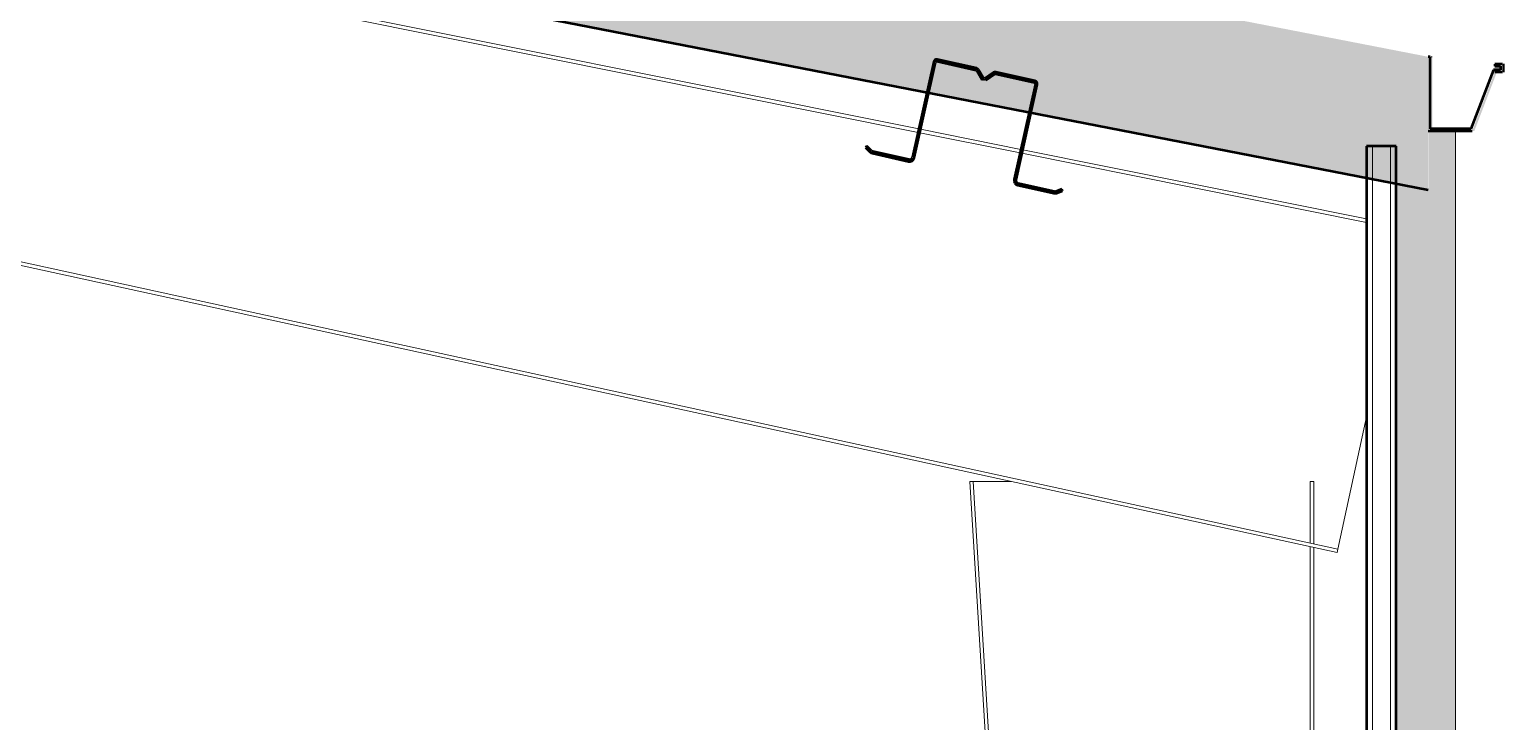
# Model space of a CAD drawing. Header units: metres. Extents: x 62 to 165, y -3 to 9.
# Drawn here: x 130.005 to 132.491, y 3.438 to 4.604 of the extents above; entities that cross this region are included whole.
import ezdxf

# ---------------------------------------------------------------- set-up
doc = ezdxf.new("R2010")
doc.units = ezdxf.units.M
for name, color, linetype, lineweight in [('A-ROOF', 7, 'Continuous', 18), ('A-ROOF-MCUT', 7, 'Continuous', 50), ('A-ROOF-OTLN', 7, 'Continuous', 18), ('A-ROOF-PATT', 7, 'Continuous', 50), ('A-WALL', 7, 'Continuous', 18), ('A-WALL-PATT', 7, 'Continuous', 18), ('S-BEAM', 7, 'Continuous', 18), ('S-COLS', 7, 'Continuous', 18)]:
    doc.layers.add(name, color=color, linetype=linetype, lineweight=lineweight)

# ---------------------------------------------------------------- blocks, each defined once
blk = doc.blocks.new('Costanera Perfil Z - Costanera Perfil Z-1210468-Corte 02')
at = {"layer": 'S-BEAM', "lineweight": 50}
for p, q in [((-71.1721, 4.5508), (-71.1059, 4.5361)), ((-71.1053, 4.539), (-71.1715, 4.5538)), ((-71.1774, 4.55), (-71.2133, 4.389)), ((-71.2103, 4.3883), (-71.1745, 4.5493)), ((-71.1046, 4.5351), (-71.0957, 4.5196)), ((-71.0931, 4.5212), (-71.102, 4.5366)), ((-71.0957, 4.5196), (-71.0931, 4.5212)), ((-71.29, 4.4076), (-71.2921, 4.4055)), ((-71.2921, 4.4055), (-71.2846, 4.3979)), ((-71.2824, 4.4), (-71.29, 4.4076)), ((-71.2806, 4.3958), (-71.2199, 4.3822)), ((-71.2192, 4.3852), (-71.28, 4.3987))]:
    blk.add_line(p, q, dxfattribs=at)
for centre, radius, start, end in [((-71.1726, 4.5489), 0.005, 77.45, 167.45), ((-71.1726, 4.5489), 0.002, 77.45, 167.45), ((-71.1064, 4.5341), 0.002, 30.0002, 77.45), ((-71.1064, 4.5341), 0.005, 30.0002, 77.45), ((-71.2789, 4.4036), 0.008, 225.0002, 257.45), ((-71.2789, 4.4036), 0.005, 225.0002, 257.45), ((-71.2182, 4.39), 0.008, 257.45, 347.45), ((-71.2182, 4.39), 0.005, 257.45, 347.45)]:
    blk.add_arc(centre, radius, start, end, dxfattribs=at)
blk = doc.blocks.new('Costanera Perfil Z - Costanera Perfil Z-1210470-Corte 02')
at = {"layer": 'S-BEAM', "lineweight": 50}
for p, q in [((-71.0767, 4.5318), (-71.0913, 4.5216)), ((-71.0897, 4.5191), (-71.075, 4.5293)), ((-71.0734, 4.5296), (-71.0073, 4.5149)), ((-71.0066, 4.5178), (-71.0728, 4.5326)), ((-71.0913, 4.5216), (-71.0897, 4.5191)), ((-71.0057, 4.5125), (-71.0416, 4.3515)), ((-71.0386, 4.3509), (-71.0028, 4.5119)), ((-71.0355, 4.342), (-70.9748, 4.3285)), ((-70.9741, 4.3314), (-71.0349, 4.3449)), ((-70.9613, 4.3352), (-70.9713, 4.3316)), ((-70.9703, 4.3287), (-70.9603, 4.3324)), ((-70.9603, 4.3324), (-70.9613, 4.3352))]:
    blk.add_line(p, q, dxfattribs=at)
for centre, radius, start, end in [((-71.0739, 4.5277), 0.005, 77.45, 124.8998), ((-71.0739, 4.5277), 0.002, 77.45, 124.8998), ((-71.0077, 4.513), 0.002, 347.45, 77.45), ((-71.0077, 4.513), 0.005, 347.45, 77.45), ((-71.0338, 4.3498), 0.008, 167.45, 257.45), ((-71.0338, 4.3498), 0.005, 167.45, 257.45), ((-70.973, 4.3363), 0.008, 257.45, 289.8998), ((-70.973, 4.3363), 0.005, 257.45, 289.8998)]:
    blk.add_arc(centre, radius, start, end, dxfattribs=at)

msp = doc.modelspace()

# ---------------------------------------------------------------- hatches: boundary and pattern name
at = {"layer": 'A-ROOF-PATT', "lineweight": 18}
h = msp.add_hatch(dxfattribs=at)
h.set_pattern_fill('FP_9', color=256, style=0, pattern_type=2)
h.set_pattern_definition([(0, (121.96645, 3.148), (0.4064, 0.1016), [0.01676, -0.28804, 0.01676, -0.28804, -1.626]), (0, (121.96645, 3.148), (0.4064, 0.1016), [-0.6096, 0.01676, -0.59284, 0.01676, -0.28804, -0.7112]), (0, (121.96645, 3.148), (0.4064, 0.1016), [-1.524, 0.01676, -0.18644, 0.01676, -0.49124]), (120, (122.11945, 3.198), (-0.2911882, 0.3011527), [0.01676, -0.28804, 0.01676, -0.28804, -1.626]), (120, (122.11945, 3.198), (-0.2911882, 0.3011527), [-0.6096, 0.01676, -0.59284, 0.01676, -0.28804, -0.7112]), (120, (122.11945, 3.198), (-0.2911882, 0.3011527), [-1.524, 0.01676, -0.18644, 0.01676, -0.49124]), (240, (122.17045, 3.402), (-0.1152118, -0.4027527), [0.01676, -0.28804, 0.01676, -0.28804, -1.626]), (240, (122.17045, 3.402), (-0.1152118, -0.4027527), [-0.6096, 0.01676, -0.59284, 0.01676, -0.28804, -0.7112]), (240, (122.17045, 3.402), (-0.1152118, -0.4027527), [-1.524, 0.01676, -0.18644, 0.01676, -0.49124])])
h.paths.add_polyline_path([(132.3626, 4.3344), (132.3626, 4.5585), (117.0493, 7.5351), (106.8403, 5.5507), (106.8403, 5.3266), (117.0493, 7.311), (131.9799, 4.4088)])
at = {"layer": 'A-ROOF-PATT', "lineweight": 5, "true_color": 0x0080ff}
for points in [[(132.3658, 4.4368), (132.3694, 4.4368), (132.3694, 4.5585), (132.3658, 4.5585), (132.3658, 4.5291)], [(132.4405, 4.4336), (132.4786, 4.5331), (132.475, 4.5331), (132.4369, 4.4336)], [(132.4877, 4.5331), (132.4913, 4.5331), (132.4913, 4.5458), (132.4877, 4.5458)]]:
    msp.add_hatch(color=150, dxfattribs=at).paths.add_polyline_path(points)
at = {"layer": 'A-WALL-PATT', "lineweight": 5, "true_color": 0x0080ff}
h = msp.add_hatch(color=150, dxfattribs=at)
h.paths.add_polyline_path([(132.3089, -0.5), (132.3339, -0.5), (132.3339, 1.3357), (132.3089, 1.3357), (132.3089, -0.2831)])
h.paths.add_polyline_path([(132.3339, 1.4107), (132.3339, 1.4451), (132.3089, 1.4451), (132.3089, 1.4107)])
h.paths.add_polyline_path([(132.4089, 1.5451), (132.4089, 4.4336), (132.3634, 4.4336), (132.3634, 4.3344), (132.3626, 4.3344), (132.3626, 4.3344), (132.3089, 4.3449), (132.3089, 1.5451), (132.3339, 1.5451)])

# ---------------------------------------------------------------- linework, layer by layer
at = {"layer": 'A-ROOF', "lineweight": 50}
msp.add_line((117.0493, 7.311), (132.3626, 4.3344), dxfattribs=at)
at = {"layer": 'A-ROOF-MCUT'}
for p, q in [((132.3658, 4.5585), (132.3626, 4.5585)), ((132.3658, 4.4368), (132.3658, 4.5585)), ((132.4726, 4.5363), (132.4345, 4.4368)), ((132.4845, 4.5363), (132.4726, 4.5363)), ((132.4877, 4.5458), (132.475, 4.5458)), ((132.475, 4.5458), (132.475, 4.5426)), ((132.475, 4.5426), (132.4845, 4.5426)), ((132.475, 4.5331), (132.4877, 4.5331)), ((132.4845, 4.5426), (132.4845, 4.5363)), ((132.3626, 4.4336), (132.4369, 4.4336)), ((132.4345, 4.4368), (132.3658, 4.4368))]:
    msp.add_line(p, q, dxfattribs=at)
at = {"layer": 'A-ROOF-OTLN'}
for p, q in [((132.3694, 4.5585), (132.3679, 4.5585)), ((132.4913, 4.5458), (132.4892, 4.5458)), ((132.4913, 4.5331), (132.4892, 4.5331))]:
    msp.add_line(p, q, dxfattribs=at)
at = {"layer": 'A-WALL'}
for p, q in [((132.4089, 4.4336), (132.4089, 1.5451)), ((132.2689, 4.4076), (132.2689, -0.55)), ((132.2989, 4.4076), (132.2989, -0.5))]:
    msp.add_line(p, q, dxfattribs=at)
at = {"layer": 'A-WALL', "lineweight": 50}
for p, q in [((132.3089, 4.4076), (132.2589, 4.4076)), ((132.2589, 4.4076), (132.2589, -0.55)), ((132.3089, -0.5), (132.3089, 4.4076))]:
    msp.add_line(p, q, dxfattribs=at)
at = {"layer": 'S-BEAM'}
for p, q in [((132.2103, 3.7286), (118.8821, 6.6357)), ((132.209, 3.7229), (118.8821, 6.6297)), ((131.5038, 4.4368), (130.1831, 4.7019)), ((130.1818, 4.6962), (131.5026, 4.4311)), ((131.5055, 4.4305), (131.6749, 4.3965)), ((131.6762, 4.4022), (131.5068, 4.4362)), ((132.2589, 4.2852), (131.6791, 4.4016)), ((131.6778, 4.3959), (132.2589, 4.2793)), ((132.2589, 3.9516), (132.2103, 3.7286)), ((132.2103, 3.7286), (132.209, 3.7229))]:
    msp.add_line(p, q, dxfattribs=at)
at = {"layer": 'S-COLS'}
for p, q in [((131.5956, 3.8426), (131.5898, 3.8426)), ((131.5898, 3.8426), (131.6174, 3.3925)), ((131.6603, 3.8426), (131.5956, 3.8426)), ((131.5956, 3.8426), (131.6232, 3.3925)), ((132.1698, 3.8426), (132.1639, 3.8426)), ((132.1639, 3.8426), (132.1639, 3.7387)), ((132.1698, 3.8426), (132.1698, 3.7374)), ((132.1639, 3.7328), (132.1639, 3.0242)), ((132.1698, 3.7315), (132.1698, 3.0236))]:
    msp.add_line(p, q, dxfattribs=at)

# ---------------------------------------------------------------- block references
at = {"layer": 'S-BEAM'}
for name in ['Costanera Perfil Z - Costanera Perfil Z-1210468-Corte 02', 'Costanera Perfil Z - Costanera Perfil Z-1210470-Corte 02']:
    msp.add_blockref(name, (202.7064, 0), dxfattribs=at)

doc.saveas('drawing.dxf')
